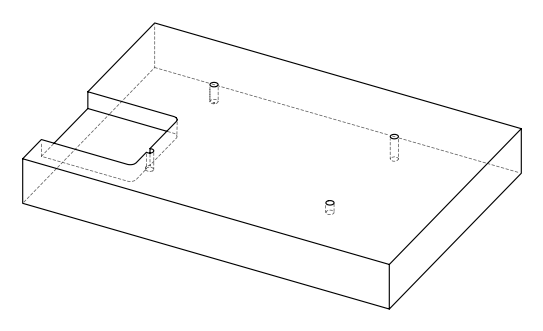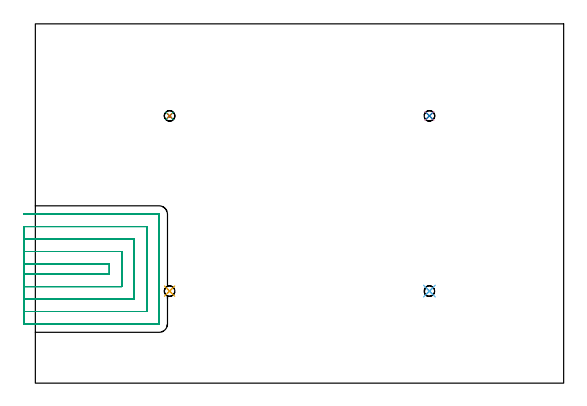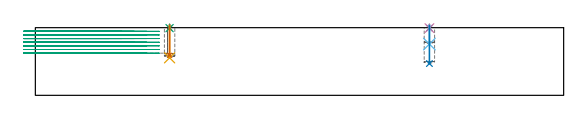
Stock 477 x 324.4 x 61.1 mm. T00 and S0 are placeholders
(PLAN: 9 operations, 2 tool changes, 24.8 min)
(1 SPOT_DRILL | STEP1POCKET | NXT0321_9005460120000 | 0.03 min | 1 mm3)
(2 SPOT_DRILL_1 | STEP1POCKET_1 | NXT0321_9005460120000 | 0.03 min | 2 mm3)
(3 SPOT_DRILL_2 | STEP1POCKET_2 | NXT0321_9005460120000 | 0.03 min | 0 mm3)
(4 SPOT_DRILL_3 | STEP1POCKET_3 | NXT0321_9005460120000 | 0.03 min | 0 mm3)
(5 DRILL_BLIND_HOLE_INTO_CENTER | STEP1POCKET | NXT0301_066 | 0.12 min | 1831 mm3)
(6 DRILL_BLIND_HOLE_INTO_CENTER_1 | STEP1POCKET_1 | NXT0301_066 | 0.07 min | 960 mm3)
(7 DRILL_BLIND_HOLE_INTO_CENTER_2 | STEP1POCKET_2 | NXT0301_066 | 0.11 min | 1677 mm3)
(8 DRILL_BLIND_HOLE_INTO_CENTER_3 | STEP1POCKET_3 | NXT0301_066 | 0.14 min | 2198 mm3)
(9 MILL_OPEN_POCKET | POCKET_OPEN | UGT0201_133 | Follow Part, ap 3.75, ae 75% | 24.29 min | 312403 mm3)
(TOOL NXT0321_9005460120000 | NC Spot Drill, 142deg, 12mm, Carbide, Uncoated | D12 PA142 FL30 Z2)
(TOOL NXT0301_066 | Carbide Drill 9.5mm [860.1-0950-029A1-MM 2214] | D9.5 PA140 FL47 Z2)
(TOOL UGT0201_133 | Carbide End Mill 15.0 | D15 FL30 Z4)
(OP 1 SPOT_DRILL)
G17 G21 G94 G90
T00 M6
G54
G17 G0 G90 X121.2 Y83.1 S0 M3
G43 Z71.1 H0
G94 G81 G98 Z60.691 F250. R64.1
G80
M5
M2
(OP 2 SPOT_DRILL_1)
G17 G21 G94 G90
T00 M6
G54
G17 G0 G90 X355.8 Y83.1 S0 M3
G43 Z71.1 H0
G94 G81 G98 Z60.691 F250. R64.1
G80
M5
M2
(OP 3 SPOT_DRILL_2)
G17 G21 G94 G90
T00 M6
G54
G17 G0 G90 X121.2 Y241.3 S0 M3
G43 Z71.1 H0
G94 G81 G98 Z60.691 F250. R64.1
G80
M5
M2
(OP 4 SPOT_DRILL_3)
G17 G21 G94 G90
T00 M6
G54
G17 G0 G90 X355.8 Y241.3 S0 M3
G43 Z71.1 H0
G94 G81 G98 Z60.691 F250. R64.1
G80
M5
M2
(OP 5 DRILL_BLIND_HOLE_INTO_CENTER)
G17 G21 G94 G90
T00 M6
G54
G17 G0 G90 X121.2 Y83.1 S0 M3
G43 Z71.1 H1
G94 G81 G98 Z33.9 F250. R63.1
G80
M5
M2
(OP 6 DRILL_BLIND_HOLE_INTO_CENTER_1)
G17 G21 G94 G90
T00 M6
G54
G17 G0 G90 X355.8 Y83.1 S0 M3
G43 Z71.1 H1
G94 G81 G98 Z46.3 F250. R63.1
G80
M5
M2
(OP 7 DRILL_BLIND_HOLE_INTO_CENTER_2)
G17 G21 G94 G90
T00 M6
G54
G17 G0 G90 X121.2 Y241.3 S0 M3
G43 Z71.1 H1
G94 G81 G98 Z36.1 F250. R63.1
G80
M5
M2
(OP 8 DRILL_BLIND_HOLE_INTO_CENTER_3)
G17 G21 G94 G90
T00 M6
G54
G17 G0 G90 X355.8 Y241.3 S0 M3
G43 Z71.1 H1
G94 G81 G98 Z28.7 F250. R63.1
G80
M5
M2
(OP 9 MILL_OPEN_POCKET)
G17 G21 G94 G90
T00 M6
G54
G17 G0 G90 X-10.5 Y98.4 S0 M3
G43 Z71.1 H0
Z57.814
G94 G1 X-7.5 F250.
X66.8 F500.
Y107.6
X-7.5
X-10.5 F250.
Y87.15
X-7.5
X78.05 F500.
Y118.85
X-7.5
X-10.5 F250.
Y75.9
X-7.5
X89.3 F500.
Y130.1
X-7.5
X-10.5 F250.
Y64.65
X-7.5
X100.55 F500.
Y141.35
X-7.5
X-10.5 F250.
Y53.4
X-7.5
X111.6 F500.
G3 X111.8 Y53.6 R0.2
G1 Y152.4
G3 X111.6 Y152.6 R0.2
G1 X-7.5
X-10.5 F250.
G0 Y98.4 Z54.528
G1 X-7.5
X66.8 F500.
Y107.6
X-7.5
X-10.5 F250.
Y87.15
X-7.5
X78.05 F500.
Y118.85
X-7.5
X-10.5 F250.
Y75.9
X-7.5
X89.3 F500.
Y130.1
X-7.5
X-10.5 F250.
Y64.65
X-7.5
X100.55 F500.
Y141.35
X-7.5
X-10.5 F250.
Y53.4
X-7.5
X111.6 F500.
G3 X111.8 Y53.6 R0.2
G1 Y152.4
G3 X111.6 Y152.6 R0.2
G1 X-7.5
X-10.5 F250.
G0 Y98.4 Z51.243
G1 X-7.5
X66.8 F500.
Y107.6
X-7.5
X-10.5 F250.
Y87.15
X-7.5
X78.05 F500.
Y118.85
X-7.5
X-10.5 F250.
Y75.9
X-7.5
X89.3 F500.
Y130.1
X-7.5
X-10.5 F250.
Y64.65
X-7.5
X100.55 F500.
Y141.35
X-7.5
X-10.5 F250.
Y53.4
X-7.5
X111.6 F500.
G3 X111.8 Y53.6 R0.2
G1 Y152.4
G3 X111.6 Y152.6 R0.2
G1 X-7.5
X-10.5 F250.
G0 Y98.4 Z47.957
G1 X-7.5
X66.8 F500.
Y107.6
X-7.5
X-10.5 F250.
Y87.15
X-7.5
X78.05 F500.
Y118.85
X-7.5
X-10.5 F250.
Y75.9
X-7.5
X89.3 F500.
Y130.1
X-7.5
X-10.5 F250.
Y64.65
X-7.5
X100.55 F500.
Y141.35
X-7.5
X-10.5 F250.
Y53.4
X-7.5
X111.6 F500.
G3 X111.8 Y53.6 R0.2
G1 Y152.4
G3 X111.6 Y152.6 R0.2
G1 X-7.5
X-10.5 F250.
G0 Y98.4 Z44.671
G1 X-7.5
X66.8 F500.
Y107.6
X-7.5
X-10.5 F250.
Y87.15
X-7.5
X78.05 F500.
Y118.85
X-7.5
X-10.5 F250.
Y75.9
X-7.5
X89.3 F500.
Y130.1
X-7.5
X-10.5 F250.
Y64.65
X-7.5
X100.55 F500.
Y141.35
X-7.5
X-10.5 F250.
Y53.4
X-7.5
X111.6 F500.
G3 X111.8 Y53.6 R0.2
G1 Y152.4
G3 X111.6 Y152.6 R0.2
G1 X-7.5
X-10.5 F250.
G0 Y98.4 Z41.386
G1 X-7.5
X66.8 F500.
Y107.6
X-7.5
X-10.5 F250.
Y87.15
X-7.5
X78.05 F500.
Y118.85
X-7.5
X-10.5 F250.
Y75.9
X-7.5
X89.3 F500.
Y130.1
X-7.5
X-10.5 F250.
Y64.65
X-7.5
X100.55 F500.
Y141.35
X-7.5
X-10.5 F250.
Y53.4
X-7.5
X111.6 F500.
G3 X111.8 Y53.6 R0.2
G1 Y152.4
G3 X111.6 Y152.6 R0.2
G1 X-7.5
X-10.5 F250.
G0 Y98.4 Z38.1
G1 X-7.5
X66.8 F500.
Y107.6
X-7.5
X-10.5 F250.
Y87.15
X-7.5
X78.05 F500.
Y118.85
X-7.5
X-10.5 F250.
Y75.9
X-7.5
X89.3 F500.
Y130.1
X-7.5
X-10.5 F250.
Y64.65
X-7.5
X100.55 F500.
Y141.35
X-7.5
X-10.5 F250.
Y53.4
X-7.5
X111.6 F500.
G3 X111.8 Y53.6 R0.2
G1 Y152.4
G3 X111.6 Y152.6 R0.2
G1 X-7.5
X-10.5 F250.
G0 Z71.1
M5
M2
